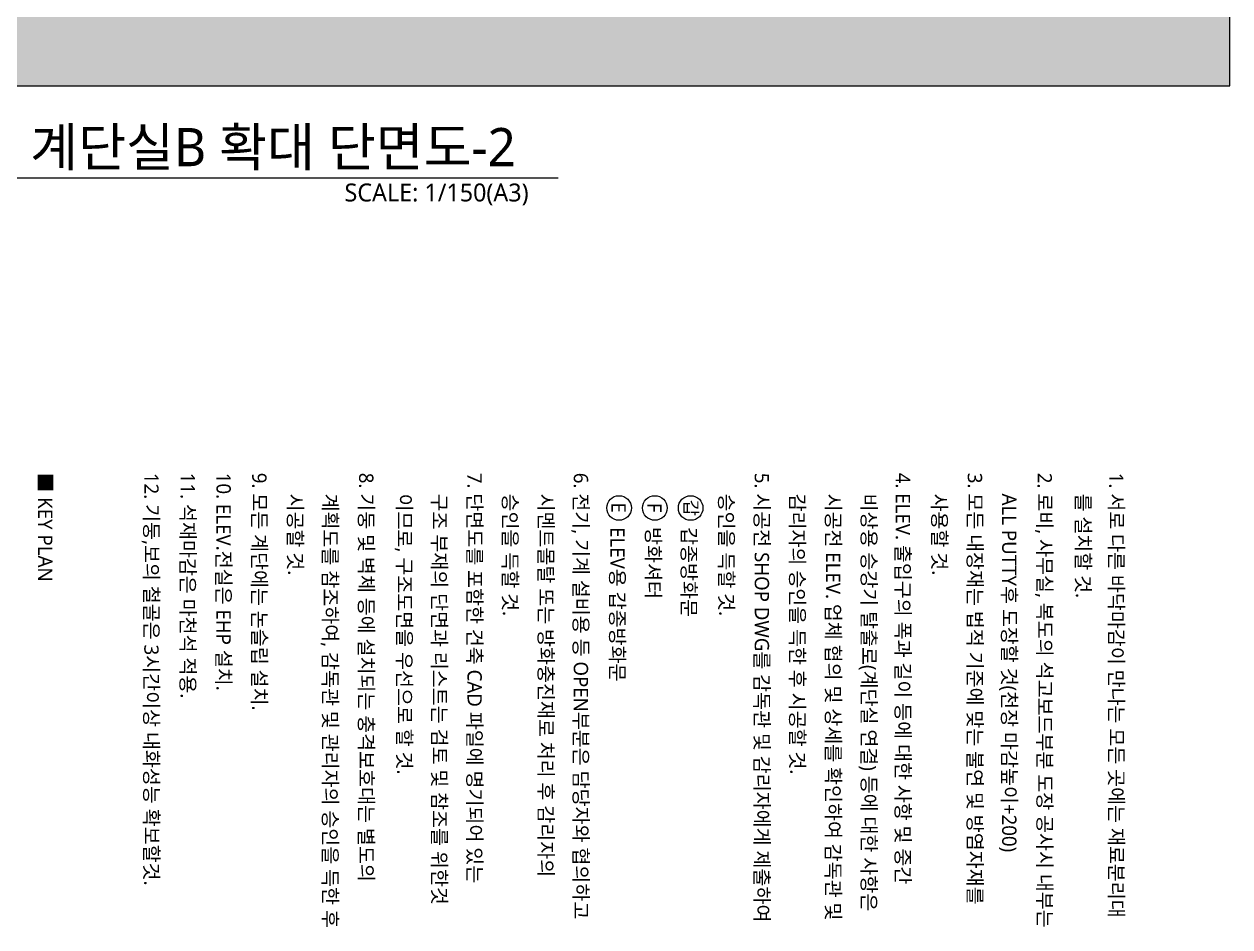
# Model space of a CAD drawing. Header units: millimetres. Extents: x 81033 to 452328, y -17390 to 42241.
# Drawn here: x 345024 to 360190, y -17390 to -6043 of the extents above; entities that cross this region are included whole.
import ezdxf
from ezdxf.enums import TextEntityAlignment as Align

# ---------------------------------------------------------------- set-up
doc = ezdxf.new("R2010")
doc.units = ezdxf.units.MM
doc.header["$LTSCALE"] = 100
doc.header["$MEASUREMENT"] = 0
doc.layers.get('0').update_dxf_attribs({"linetype": 'CONTINUOUS'})
doc.layers.get('Defpoints').update_dxf_attribs({"color": 171, "linetype": 'CONTINUOUS'})
for name, color, linetype in [('ELE6', 8, 'CONTINUOUS'), ('HAT 254', 254, 'CONTINUOUS'), ('SYM', 7, 'CONTINUOUS'), ('TEXT', 3, 'CONTINUOUS'), ('TEXT(NOTE小)', 1, 'CONTINUOUS')]:
    doc.layers.add(name, color=color, linetype=linetype)
doc.styles.add('나눔바른고딕', font='NanumBarunGothic.ttf')

# ---------------------------------------------------------------- blocks, each defined once
blk = doc.blocks.new('갑종방화문표기')
at = {"layer": 'TEXT(NOTE小)'}
blk.add_circle((0, 0), 150, dxfattribs=at)
at = {"layer": 'TEXT(NOTE小)', "style": '나눔바른고딕'}
blk.add_text('갑', height=160, dxfattribs=at).set_placement((-2, 7), align=Align.MIDDLE_CENTER)
blk = doc.blocks.new('A$C4BDA14EB')
at = {"layer": 'TEXT(NOTE小)'}
blk.add_circle((515, 572), 515, dxfattribs=at)
at = {"layer": 'TEXT(NOTE小)', "style": '나눔바른고딕'}
blk.add_text('F', height=600, dxfattribs=at).set_placement((502, 554), align=Align.MIDDLE_CENTER)
blk = doc.blocks.new('A$C0853663C')
at = {"layer": 'TEXT(NOTE小)'}
blk.add_circle((515, 573), 515, dxfattribs=at)
at = {"layer": 'TEXT(NOTE小)', "style": '나눔바른고딕'}
blk.add_text('E', height=600, dxfattribs=at).set_placement((502, 554), align=Align.MIDDLE_CENTER)
blk = doc.blocks.new('NOTE')
for name, p, xscale, yscale, zscale in [('갑종방화문표기', (575, -5646), 1.030731055544951, 1.030731055544951, 1.030731055544951), ('A$C4BDA14EB', (420, -6268), 0.3, 0.3, 0.3), ('A$C0853663C', (420, -6718), 0.3, 0.3, 0.3)]:
    blk.add_blockref(name, p, dxfattribs=dict(xscale=xscale, yscale=yscale, zscale=zscale))
at = {"layer": 'TEXT', "style": '나눔바른고딕'}
for s, p in [('1. 서로 다른 바닥마감이 만나는 모든 곳에는 재료분리대', (132, -292)), ('를 설치할 것.', (393, -709)), ('2. 로비, 사무실, 복도의 석고보드부분 도장 공사시 내부는', (132, -1192)), ('ALL PUTTY후 도장할 것(천장 마감높이+200)', (393, -1638)), ('3. 모든 내장재는 법적 기준에 맞는 불연 및 방염자재를', (132, -2070)), ('사용할 것.', (393, -2516)), ('4. ELEV. 출입구의 폭과 길이 등에 대한 사항 및 중간', (132, -2976)), ('비상용 승강기 탈출로(계단실 연결) 등에 대한 사항은', (393, -3403)), ('시공전 ELEV. 업체 협의 및 상세를 확인하여 감독관 및', (393, -3853)), ('감리자의 승인을 득한 후 시공할 것.', (393, -4303)), ('5. 시공전 SHOP DWG를 감독관 및 감리자에게 제출하여', (132, -4750)), ('승인을 득할 것.', (393, -5196)), ('갑종방화문', (815, -5667)), ('방화셔터', (815, -6117)), ('ELEV용 갑종방화문', (815, -6567)), ('6. 전기, 기계 설비용 등 OPEN부분은 담당자와 협의하고', (132, -7026)), ('시멘트몰탈 또는 방화충진재로 처리 후 감리자의', (393, -7466)), ('승인을 득할 것.', (393, -7916)), ('7. 단면도를 포함한 건축 CAD 파일에 명기되어 있는', (132, -8363)), ('구조 부재의 단면과 리스트는 검토 및 참조를 위한것', (393, -8806)), ('이므로, 구조도면을 우선으로 할 것.', (393, -9246)), ('8. 기둥 및 벽체 등에 설치되는 충격보호대는 별도의', (132, -9726)), ('계획도를 참조하여, 감독관 및 관리자의 승인을 득한 후', (393, -10179)), ('시공할 것.', (393, -10619)), ('9. 모든 계단에는 논슬립 설치.', (132, -11070)), ('10. ELEV.전실은 EHP 설치.', (132, -11520)), ('11. 석재마감은 마천석 적용.', (132, -11970))]:
    blk.add_text(s, height=180, dxfattribs=at).set_placement(p, align=Align.MIDDLE_LEFT)
blk = doc.blocks.new('weee')
at = {"layer": 'TEXT', "style": '나눔바른고딕'}
blk.add_text('■ KEY PLAN', height=180, dxfattribs=at).set_placement((-6693, 49846), align=Align.MIDDLE_LEFT)

msp = doc.modelspace()

# ---------------------------------------------------------------- hatches: boundary and pattern name
at = {"layer": 'HAT 254', "ltscale": 1000}
h = msp.add_hatch(color=256, dxfattribs=at)
h.dxf.hatch_style = 1
h.paths.add_polyline_path([(360189.9, 12954.1), (357316.1, 12954.1), (357316.1, -236.1), (357341.1, -236.1), (357341.1, -296.1), (355881.1, -296.1), (355881.1, -1556.1), (355941.1, -1556.1), (355941.1, -1616.1), (344881.1, -1616.1), (344881.1, -4056.1), (344941.1, -4056.1), (344941.1, -4116.1), (337946.1, -4116.1), (337946.1, -4056.1), (337970.8, 1233.9), (336427.9, 1233.9), (336427.9, -4116.1), (336427.9, -6816.1), (360189.9, -6816.1)])

# ---------------------------------------------------------------- linework, layer by layer
at = {"layer": 'Defpoints', "ltscale": 10000}
msp.add_lwpolyline([(336427.9, 1233.9), (336427.9, -4116.1), (336427.9, -6816.1), (360189.9, -6816.1), (360189.9, 13243.9)], dxfattribs=at)
at = {"layer": 'SYM'}
msp.add_line((343375.6, -7973.5), (351742.7, -7973.5), dxfattribs=at)

# ---------------------------------------------------------------- block references
at = {"rotation": 270}
msp.add_blockref('weee', (295444.9, -18375), dxfattribs=at)
at = {"layer": 'ELE6', "rotation": 270}
msp.add_blockref('NOTE', (359053.8, -11550), dxfattribs=at)

# ---------------------------------------------------------------- texts
at = {"layer": 'TEXT', "style": '나눔바른고딕'}
msp.add_text('계단실B 확대 단면도-2', height=480, dxfattribs=at).set_placement((345101.2, -7588), align=Align.MIDDLE_LEFT)
msp.add_text('SCALE: 1/150(A3)', height=225, dxfattribs=at).set_placement((351369.6, -8046.2), align=Align.TOP_RIGHT)
msp.add_text('12. 기둥,보의 철골은 3시간이상 내화성능 확보할것.', height=180, rotation=270, dxfattribs=at).set_placement((346626.3, -11683.1), align=Align.MIDDLE_LEFT)

doc.saveas('drawing.dxf')
